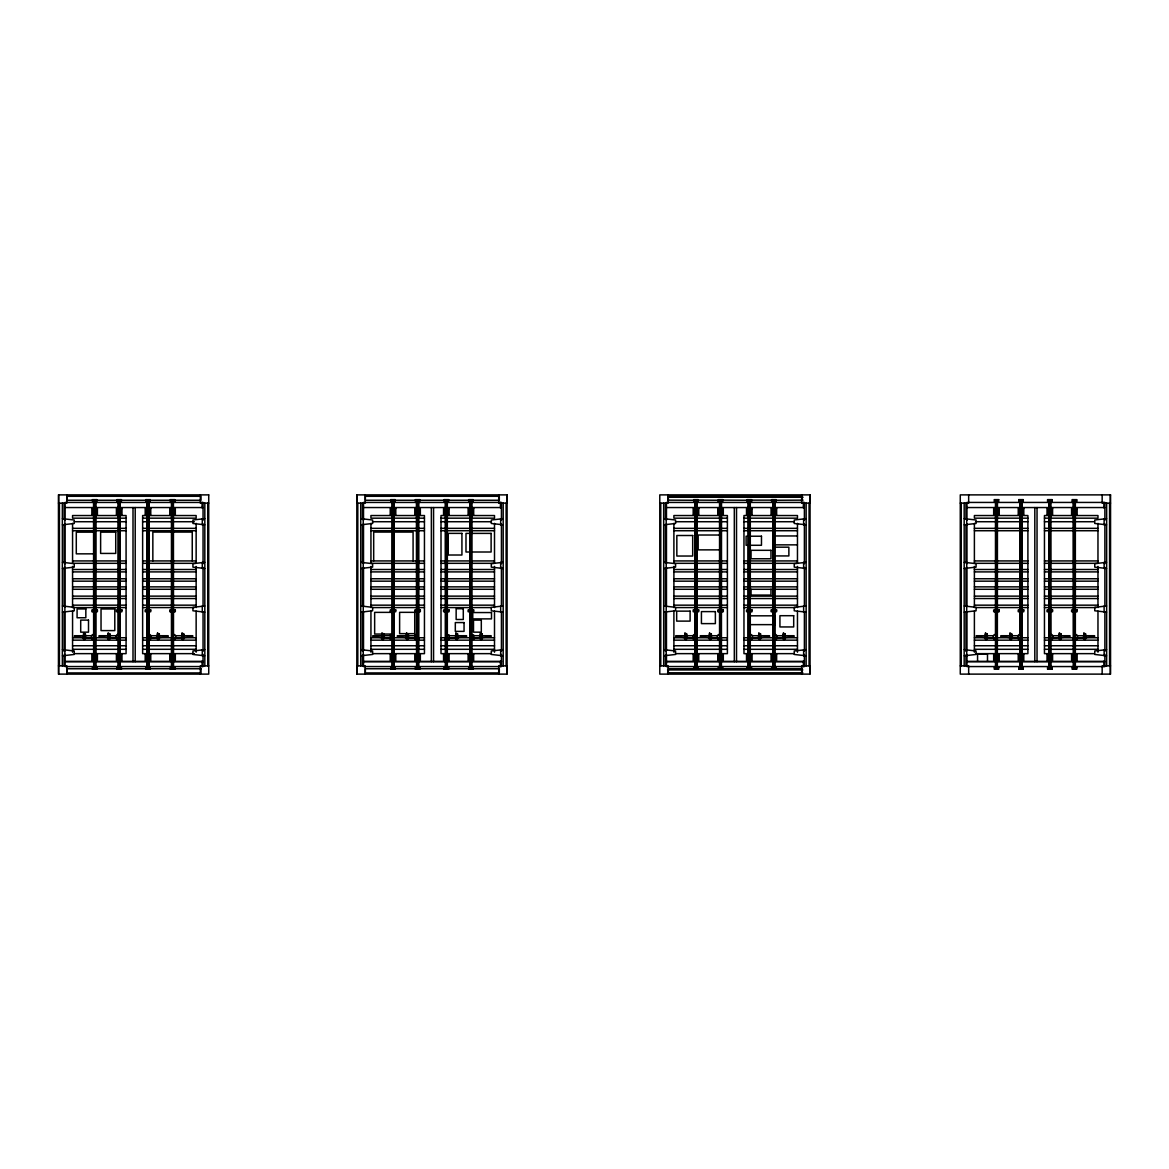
<?xml version="1.0" encoding="UTF-8"?>
<svg xmlns="http://www.w3.org/2000/svg" width="1169" height="1169" viewBox="0 0 1169 1169"><rect width="100%" height="100%" fill="white"/><g stroke="black" fill="none" stroke-linecap="round" stroke-linejoin="round"><path stroke-width="1.5" d="M62.425 524.823L74.246 523.464L74.246 520L62.425 518.656M204.765 518.656L192.929 520L192.929 523.464L204.765 524.823M360.783 524.823L372.619 523.464L372.619 520L360.783 518.656M62.425 568.485L74.246 567.126L74.246 563.663L62.425 562.318M503.123 518.656L491.301 520L491.301 523.464L503.123 524.823M204.765 562.318L192.929 563.663L192.929 567.126L204.765 568.485M360.783 568.485L372.619 567.126L372.619 563.663L360.783 562.318M663.744 524.823L675.58 523.464L675.58 520L663.744 518.656M62.425 612.147L74.246 610.788L74.246 607.325L62.425 605.98M503.123 562.318L491.301 563.663L491.301 567.126L503.123 568.485M806.084 518.656L794.248 520L794.248 523.464L806.084 524.823M204.765 605.98L192.929 607.325L192.929 610.788L204.765 612.147M964.235 524.823L976.071 523.464L976.071 520L964.235 518.656M360.783 612.147L372.619 610.788L372.619 607.325L360.783 605.98M663.744 568.485L675.58 567.126L675.58 563.663L663.744 562.318M62.425 655.809L74.246 654.45L74.246 650.987L62.425 649.643M1106.575 518.656L1094.754 520L1094.754 523.464L1106.575 524.823M503.123 605.98L491.301 607.325L491.301 610.788L503.123 612.147M806.084 562.318L794.248 563.663L794.248 567.126L806.084 568.485M204.765 649.643L192.929 650.987L192.929 654.45L204.765 655.809M964.235 568.485L976.071 567.126L976.071 563.663L964.235 562.318M360.783 655.809L372.619 654.45L372.619 650.987L360.783 649.643M663.744 612.147L675.58 610.788L675.58 607.325L663.744 605.98M1106.575 562.318L1094.754 563.663L1094.754 567.126L1106.575 568.485M503.123 649.643L491.301 650.987L491.301 654.45L503.123 655.809M806.084 605.98L794.248 607.325L794.248 610.788L806.084 612.147M964.235 612.147L976.071 610.788L976.071 607.325L964.235 605.98M663.744 655.809L675.58 654.45L675.58 650.987L663.744 649.643M1106.575 605.98L1094.754 607.325L1094.754 610.788L1106.575 612.147M806.084 649.643L794.248 650.987L794.248 654.45L806.084 655.809M964.235 655.809L976.071 654.45L976.071 650.987L964.235 649.643M1106.575 649.643L1094.754 650.987L1094.754 654.45L1106.575 655.809M150.684 638.026L168.175 636.871L168.175 635.717L150.684 635.717M175.248 638.026L192.739 636.871L192.739 635.717L175.248 635.717M449.057 638.026L466.548 636.871L466.548 635.717L449.057 635.717M473.62 638.026L491.112 636.871L491.112 635.717L473.62 635.717M752.018 638.026L769.509 636.871L769.509 635.717L752.018 635.717M776.581 638.026L794.072 636.871L794.072 635.717L776.581 635.717M1052.509 638.026L1070 636.871L1070 635.717L1052.509 635.717M1077.073 638.026L1094.564 636.871L1094.564 635.717L1077.073 635.717M667.791 497.278L803.045 497.278M116.944 499.631L121.444 499.631L121.444 501.355L116.944 501.355L117.017 499.631M174.795 499.631L170.294 499.631L170.294 501.355L174.795 501.355L174.795 499.631L174.722 501.355M473.167 499.631L468.667 499.631L468.667 501.355L473.167 501.355L473.167 499.631L473.094 501.355M693.699 499.631L698.2 499.631L698.2 501.355L693.699 501.355L693.699 499.631L693.787 501.355M776.128 499.631L771.628 499.631L771.628 501.355L776.128 501.355L776.128 499.631L776.055 501.355M1018.769 499.631L1023.27 499.631L1023.27 501.355L1018.769 501.355L1018.842 499.631M1076.62 499.631L1072.119 499.631L1072.119 501.355L1076.62 501.355L1076.62 499.631L1076.547 501.355M92.336 500.259L66.998 500.259L66.998 496.299L200.936 496.299L200.936 500.259L175.598 500.259M95.96 500.259L117.674 500.259M121.298 500.259L146.636 500.259M150.26 500.259L171.975 500.259M390.709 500.259L365.371 500.259L365.371 496.299L499.309 496.299L499.309 500.259L472.159 500.259M394.333 500.259L416.047 500.259M419.671 500.259L445.009 500.259M448.633 500.259L468.535 500.259M667.791 500.127L693.67 500.259M696.651 500.127L719.008 500.259M721.887 500.127L747.97 500.259M750.746 500.127L772.388 500.127M775.12 500.259L803.045 500.127M718.263 501.355L722.778 501.355L722.778 499.631L718.263 499.631L718.351 501.355M751.565 501.355L747.064 501.355L747.064 499.631L751.565 499.631L751.492 501.355M58.45 503.138L66.838 503.138L66.838 494.882M208.725 503.138L200.337 503.138L200.337 494.882M356.823 503.138L365.21 503.138L365.21 494.882M507.098 503.138L498.71 503.138L498.71 494.882M659.784 503.138L668.171 503.138L668.171 494.882M810.059 503.138L801.656 503.138L801.656 494.882M960.275 503.138L968.663 503.138L968.663 494.882M1110.55 503.138L1102.162 503.138L1102.162 494.882M65.143 507.551L203.055 507.551M363.515 507.551L501.428 507.551M666.462 507.551L804.389 507.551M966.968 507.551L1104.88 507.551M126.077 518.174L72.566 518.174L72.566 515.544L126.077 515.544L126.077 653.646L74.348 653.646M142.633 518.174L196.144 518.174L196.144 515.544L142.633 515.544L142.633 653.646L194.361 653.646M424.449 518.174L370.938 518.174L370.938 515.544L424.449 515.544L424.449 653.646L372.721 653.646M441.005 518.174L494.502 518.174L494.502 515.544L441.005 515.544L441.005 653.646L490.936 653.646M727.396 518.174L673.899 518.174L673.899 515.544L727.396 515.544L727.396 653.646L675.682 653.646M743.966 518.174L797.463 518.174L797.463 515.544L743.966 515.544L743.966 653.646L793.897 653.646M1027.902 518.174L974.391 518.174L974.391 515.544L1027.902 515.544L1027.902 653.646L976.173 653.646M1044.458 518.174L1097.969 518.174L1097.969 515.544L1044.458 515.544L1044.458 653.646L1094.389 653.646M74.348 521.725L126.077 521.725M142.633 521.725L194.361 521.725M372.721 521.725L424.449 521.725M441.005 521.725L490.936 521.725M675.682 521.725L727.396 521.725M743.966 521.725L793.897 521.725M976.173 521.725L1027.902 521.725M1044.458 521.725L1094.389 521.725M72.566 528.344L126.077 528.344M142.633 528.344L196.144 528.344M370.938 528.344L424.449 528.344M441.005 528.344L494.502 528.344M673.899 528.344L727.396 528.344M743.966 528.344L797.463 528.344M974.391 528.344L1027.902 528.344M1044.458 528.344L1097.969 528.344M72.566 530.741L126.077 530.741M142.633 530.741L196.144 530.741M370.938 530.741L424.449 530.741M441.005 530.741L494.502 530.741M673.899 530.741L727.396 530.741M743.966 530.741L797.463 530.741M974.391 530.741L1027.902 530.741M1044.458 530.741L1097.969 530.741M93.871 532.158L76.292 532.158L76.292 553.843L93.871 553.843M719.68 535.022L698.171 535.022L698.171 549.868L719.68 549.868M774.156 535.957L797.433 535.957M774.156 544.856L797.433 544.856M775.076 547.18L788.87 547.18L788.87 555.933L775.076 555.933M72.566 560.93L126.077 560.93M142.633 560.93L196.144 560.93M370.938 560.93L424.449 560.93M441.005 560.93L494.502 560.93M673.899 560.93L727.396 560.93M743.966 560.93L797.463 560.93M974.391 560.93L1027.902 560.93M1044.458 560.93L1097.969 560.93M126.077 563.326L72.566 563.326L72.566 523.376M142.633 563.326L196.144 563.326L196.144 523.376M424.449 563.326L370.938 563.326L370.938 523.376M441.005 563.326L494.502 563.326L494.502 523.376M727.396 563.326L673.899 563.326L673.899 523.376M743.966 563.326L797.463 563.326L797.463 523.376M1027.902 563.326L974.391 563.326L974.391 523.376M1044.458 563.326L1097.969 563.326L1097.969 523.376M72.566 569.493L126.077 569.493M142.633 569.493L196.144 569.493M370.938 569.493L424.449 569.493M441.005 569.493L494.502 569.493M673.899 569.493L727.396 569.493M743.966 569.493L797.463 569.493M974.391 569.493L1027.902 569.493M1044.458 569.493L1097.969 569.493M72.566 571.904L126.077 571.904M142.633 571.904L196.144 571.904M370.938 571.904L424.449 571.904M441.005 571.904L494.502 571.904M673.899 571.904L727.396 571.904M743.966 571.904L797.463 571.904M974.391 571.904L1027.902 571.904M1044.458 571.904L1097.969 571.904M72.566 578.757L126.077 578.757M142.633 578.757L196.144 578.757M370.938 578.757L424.449 578.757M441.005 578.757L494.502 578.757M673.899 578.757L727.396 578.757M743.966 578.757L797.463 578.757M974.391 578.757L1027.902 578.757M1044.458 578.757L1097.969 578.757M72.566 581.168L126.077 581.168M142.633 581.168L196.144 581.168M370.938 581.168L424.449 581.168M441.005 581.168L494.502 581.168M673.899 581.168L727.396 581.168M743.966 581.168L797.463 581.168M974.391 581.168L1027.902 581.168M1044.458 581.168L1097.969 581.168M72.566 586.867L126.077 586.867M142.633 586.867L196.144 586.867M370.938 586.867L424.449 586.867M441.005 586.867L494.502 586.867M673.899 586.867L727.396 586.867M743.966 586.867L797.463 586.867M974.391 586.867L1027.902 586.867M1044.458 586.867L1097.969 586.867M72.566 589.278L126.077 589.278M142.633 589.278L196.144 589.278M370.938 589.278L424.449 589.278M441.005 589.278L494.502 589.278M673.899 589.278L727.396 589.278M743.966 589.278L797.463 589.278M974.391 589.278L1027.902 589.278M1044.458 589.278L1097.969 589.278M72.566 596.132L126.077 596.132M142.633 596.132L196.144 596.132M370.938 596.132L424.449 596.132M441.005 596.132L494.502 596.132M673.899 596.132L727.396 596.132M743.966 596.132L797.463 596.132M974.391 596.132L1027.902 596.132M1044.458 596.132L1097.969 596.132M72.566 598.543L126.077 598.543M142.633 598.543L196.144 598.543M370.938 598.543L424.449 598.543M441.005 598.543L494.502 598.543M673.899 598.543L727.396 598.543M743.966 598.543L797.463 598.543M974.391 598.543L1027.902 598.543M1044.458 598.543L1097.969 598.543M72.566 605.162L126.077 605.162M142.633 605.162L196.144 605.162M370.938 605.162L424.449 605.162M441.005 605.162L494.502 605.162M673.899 605.162L727.396 605.162M743.966 605.162L797.463 605.162M974.391 605.162L1027.902 605.162M1044.458 605.162L1097.969 605.162M126.077 607.573L72.566 607.573L72.566 566.41M142.633 607.573L194.361 607.573M372.721 607.573L424.449 607.573M441.005 607.573L490.936 607.573M675.682 607.573L727.396 607.573M743.966 607.573L795.68 607.573M976.173 607.573L1027.902 607.573M1044.458 607.573L1096.171 607.573M392.287 612.366L374.65 612.366L374.65 634.051L392.287 634.051M749.563 615.815L773.293 615.815M749.563 624.641L773.293 624.641M83.671 634.709L85.059 634.709M93.929 634.621C90.597 633.101 90.612 641.036 93.929 639.56M108.235 634.709L109.623 634.709M118.493 634.621C115.161 633.101 115.176 641.036 118.493 639.56M148.682 634.621C152.014 633.101 151.999 641.036 148.682 639.56M157.552 634.709L158.94 634.709M173.246 634.621C176.577 633.101 176.563 641.036 173.246 639.56M182.116 634.709L183.504 634.709M382.044 634.709L383.432 634.709M406.607 634.709L407.996 634.709M455.925 634.709L457.298 634.709M480.488 634.709L481.862 634.709M685.005 634.709L686.393 634.709M695.263 634.621C691.916 633.101 691.946 641.036 695.263 639.56M709.568 634.709L710.957 634.709M719.826 634.621C716.48 633.101 716.509 641.036 719.826 639.56M750.016 634.621C753.347 633.101 753.318 641.036 750.016 639.56M758.871 634.709L760.259 634.709M774.579 634.621C777.911 633.101 777.882 641.036 774.579 639.56M783.449 634.709L784.823 634.709M985.496 634.709L986.884 634.709M995.754 634.621C992.423 633.101 992.437 641.036 995.754 639.56M1010.06 634.709L1011.448 634.709M1020.318 634.621C1016.986 633.101 1017.001 641.036 1020.318 639.56M1050.507 634.621C1053.839 633.101 1053.824 641.036 1050.507 639.56M1059.377 634.709L1060.765 634.709M1075.071 634.621C1078.402 633.101 1078.388 641.036 1075.071 639.56M1083.941 634.709L1085.329 634.709M83.671 635.22L85.059 635.22M108.235 635.22L109.623 635.22M157.552 635.22L158.94 635.22M182.116 635.22L183.504 635.22M382.044 635.22L383.432 635.22M406.607 635.22L407.996 635.22M455.925 635.22L457.298 635.22M480.488 635.22L481.862 635.22M685.005 635.22L686.393 635.22M709.568 635.22L710.957 635.22M758.871 635.22L760.259 635.22M783.449 635.22L784.823 635.22M985.496 635.22L986.884 635.22M1010.06 635.22L1011.448 635.22M1059.377 635.22L1060.765 635.22M1083.941 635.22L1085.329 635.22M91.927 635.717L74.436 635.717L74.436 636.871L91.927 638.026M116.491 635.717L99 635.717L99 636.871L116.491 638.026M390.3 635.717L372.809 635.717L372.809 636.871L390.3 638.026M414.863 635.717L397.372 635.717L397.372 636.871L414.863 638.026M693.261 635.717L675.77 635.717L675.77 636.871L693.261 638.026M717.824 635.717L700.333 635.717L700.333 636.871L717.824 638.026M993.752 635.717L976.261 635.717L976.261 636.871L993.752 638.026M1018.316 635.717L1000.825 635.717L1000.825 636.871L1018.316 638.026M83.671 636.374L85.059 636.374M108.235 636.374L109.623 636.374M157.552 636.374L158.94 636.374M182.116 636.374L183.504 636.374M382.044 636.374L383.432 636.374M406.607 636.374L407.996 636.374M455.925 636.374L457.298 636.374M480.488 636.374L481.862 636.374M685.005 636.374L686.393 636.374M709.568 636.374L710.957 636.374M758.871 636.374L760.259 636.374M783.449 636.374L784.823 636.374M985.496 636.374L986.884 636.374M1010.06 636.374L1011.448 636.374M1059.377 636.374L1060.765 636.374M1083.941 636.374L1085.329 636.374M83.671 636.564L85.059 636.564M108.235 636.564L109.623 636.564M157.552 636.564L158.94 636.564M182.116 636.564L183.504 636.564M382.044 636.564L383.432 636.564M406.607 636.564L407.996 636.564M455.925 636.564L457.298 636.564M480.488 636.564L481.862 636.564M685.005 636.564L686.393 636.564M709.568 636.564L710.957 636.564M758.871 636.564L760.259 636.564M783.449 636.564L784.823 636.564M985.496 636.564L986.884 636.564M1010.06 636.564L1011.448 636.564M1059.377 636.564L1060.765 636.564M1083.941 636.564L1085.329 636.564M72.566 637.748L92.19 637.748M95.756 637.748L126.077 637.748M142.633 637.748L196.144 637.748M370.938 637.748L390.563 637.748M394.128 637.748L424.449 637.748M441.005 637.748L494.502 637.748M673.899 637.748L727.396 637.748M743.966 637.748L772.504 637.748M776.07 637.748L797.463 637.748M974.391 637.748L1027.902 637.748M1044.458 637.748L1072.996 637.748M1076.561 637.748L1097.969 637.748M83.671 638.099L85.059 638.099M108.235 638.099L109.623 638.099M157.552 638.099L158.94 638.099M182.116 638.099L183.504 638.099M382.044 638.099L383.432 638.099M406.607 638.099L407.996 638.099M455.925 638.099L457.298 638.099M480.488 638.099L481.862 638.099M685.005 638.099L686.393 638.099M709.568 638.099L710.957 638.099M758.871 638.099L760.259 638.099M783.449 638.099L784.823 638.099M985.496 638.099L986.884 638.099M1010.06 638.099L1011.448 638.099M1059.377 638.099L1060.765 638.099M1083.941 638.099L1085.329 638.099M83.671 638.23L85.059 638.23M108.235 638.23L109.623 638.23M157.552 638.23L158.94 638.23M182.116 638.23L183.504 638.23M382.044 638.23L383.432 638.23M406.607 638.23L407.996 638.23M455.925 638.23L457.298 638.23M480.488 638.23L481.862 638.23M685.005 638.23L686.393 638.23M709.568 638.23L710.957 638.23M758.871 638.23L760.259 638.23M783.449 638.23L784.823 638.23M985.496 638.23L986.884 638.23M1010.06 638.23L1011.448 638.23M1059.377 638.23L1060.765 638.23M1083.941 638.23L1085.329 638.23M72.566 640.159L126.077 640.159M142.633 640.159L196.144 640.159M370.938 640.159L424.449 640.159M441.005 640.159L494.502 640.159M673.899 640.159L727.396 640.159M743.966 640.159L797.463 640.159M974.391 640.159L1027.902 640.159M1044.458 640.159L1097.969 640.159M72.566 645.756L126.077 645.756M142.633 645.756L196.144 645.756M370.938 645.756L424.449 645.756M441.005 645.756L494.502 645.756M673.899 645.756L727.396 645.756M743.966 645.756L797.463 645.756M974.391 645.756L1027.902 645.756M1044.458 645.756L1097.969 645.756M72.566 649.306L126.077 649.306M142.633 649.306L196.144 649.306M370.938 649.306L424.449 649.306M441.005 649.306L494.502 649.306M673.899 649.306L727.396 649.306M743.966 649.306L797.463 649.306M974.391 649.306L1027.902 649.306M1044.458 649.306L1097.969 649.306M65.143 661.449L203.055 661.449M363.515 661.449L501.428 661.449M666.462 661.449L804.389 661.449M966.968 661.449L1104.88 661.449M65.143 661.654L203.055 661.654M363.515 661.654L501.428 661.654M666.462 661.654L804.389 661.654M966.968 661.654L1104.88 661.654M58.45 665.862L66.838 665.862L66.838 674.118M208.725 665.862L200.337 665.862L200.337 674.118M356.823 665.862L365.21 665.862L365.21 674.118M507.098 665.862L498.71 665.862L498.71 674.118M659.784 665.862L668.171 665.862L668.171 674.118M810.059 665.862L801.656 665.862L801.656 674.118M960.275 665.862L968.663 665.862L968.663 674.118M1110.55 665.862L1102.162 665.862L1102.162 674.118M116.944 667.499L121.444 667.499L121.444 669.223L116.944 669.223L117.017 667.499M174.795 667.499L170.294 667.499L170.294 669.223L174.795 669.223L174.795 667.499L174.722 669.223M473.167 667.499L468.667 667.499L468.667 669.223L473.167 669.223L473.167 667.499L473.094 669.223M693.699 667.499L698.2 667.499L698.2 669.223L693.699 669.223L693.699 667.499L693.787 669.223M776.128 667.499L771.628 667.499L771.628 669.223L776.128 669.223L776.128 667.499L776.055 669.223M1076.62 667.499L1072.119 667.499L1072.119 669.223L1076.62 669.223L1076.62 667.499L1076.547 669.223M718.263 669.223L722.778 669.223L722.778 667.499L718.263 667.499L718.351 669.223M751.565 669.223L747.064 669.223L747.064 667.499L751.565 667.499L751.492 669.223M1018.769 669.223L1023.27 669.223L1023.27 667.499L1018.769 667.499L1018.842 669.223M667.543 669.939L802.796 669.939M667.543 672.803L802.796 672.803M1110.272 494.882L1110.272 502.436M1110.272 666.564L1110.272 674.118M1109.571 503.138L1109.571 665.862M1106.648 503.138L1106.648 665.862M1104.88 520.234L1104.88 502.436L966.968 502.436L966.968 520.234M1104.88 523.858L1104.88 563.75M1104.88 567.374L1104.88 606.2M1104.88 611.621L1104.88 651.396M1104.88 654.392L1104.88 666.564L966.968 666.564L966.968 654.392M1104.12 518.656L1104.12 524.823M1104.12 562.318L1104.12 568.485M1104.12 605.98L1104.12 612.147M1104.12 649.643L1104.12 655.809M1103.857 502.436L1103.857 507.901M1103.857 661.099L1103.857 666.564M1097.969 566.41L1097.969 607.573M1097.969 611.124L1097.969 652.2M1077.146 653.749L1077.146 660.222L1071.593 660.222L1071.593 653.749M1076.064 508.632L1076.064 515.105M1076.064 609.984L1076.064 611.694M1076.064 653.749L1076.064 660.222M1075.348 501.355L1075.348 667.499M1075.071 501.355L1075.071 508.661M1075.071 514.141L1075.071 654.713M1075.071 660.193L1075.071 667.499M1074.793 501.355L1074.793 667.499M1074.194 501.355L1074.194 667.499M1073.478 501.355L1073.639 667.499M1073.361 501.355L1073.361 667.499M1072.718 499.631L1072.718 501.355M1072.718 667.499L1072.718 669.223M1072.66 508.632L1072.66 515.105M1072.66 609.984L1072.66 611.694M1072.66 653.749L1072.66 660.222M1052.582 653.749L1052.582 660.222L1047.029 660.222L1047.029 653.749M1051.983 499.631L1051.983 501.355M1051.983 667.499L1051.983 669.223M1051.501 508.632L1051.501 515.105M1051.501 609.984L1051.501 611.694M1051.501 653.749L1051.501 660.222M1050.683 501.355L1050.785 667.499M1050.507 501.355L1050.507 508.661M1050.507 514.141L1050.507 654.713M1050.507 660.193L1050.507 667.499M1050.23 501.355L1050.23 667.499M1049.63 501.355L1049.63 667.499M1049.075 501.355L1048.914 667.499M1048.798 501.355L1048.798 667.499M1048.155 499.631L1048.155 501.355M1048.155 667.499L1048.155 669.223M1048.096 508.632L1048.096 515.105M1048.096 609.984L1048.096 611.694M1048.096 653.749L1048.096 660.222M1037.035 507.551L1037.035 661.654M1034.813 507.551L1034.813 661.654M1023.796 653.749L1023.796 660.222L1018.243 660.222L1018.243 653.749M1022.67 499.631L1022.67 501.355M1022.729 508.632L1022.729 515.105M1022.729 609.984L1022.729 611.694M1022.729 653.749L1022.729 660.222M1022.67 667.499L1022.67 669.223M1022.013 501.355L1021.911 667.499M1021.75 501.355L1021.75 667.499M1021.472 501.355L1021.472 508.661M1021.472 514.141L1021.472 654.713M1021.472 660.193L1021.472 667.499M1021.195 501.355L1021.195 667.499M1020.858 501.355L1020.858 508.661M1020.858 514.141L1020.858 634.635M1020.858 638.289L1020.858 654.713M1020.858 660.193L1020.858 667.499M1020.581 501.355L1020.581 667.499M1020.142 501.355L1020.318 667.499M1020.04 501.355L1020.04 508.661M1020.04 514.141L1020.04 634.635M1020.04 638.289L1020.04 654.713M1020.04 660.193L1020.04 667.499M1019.31 508.632L1019.31 515.105M1019.31 609.984L1019.31 611.694M1019.31 653.749L1019.31 660.222M999.232 653.749L999.232 660.222L993.679 660.222L993.679 653.749M998.107 499.631L998.107 501.355M998.165 508.632L998.165 515.105M998.165 609.984L998.165 611.694M998.165 653.749L998.165 660.222M998.107 667.499L998.107 669.223M997.449 501.355L997.347 667.499M997.186 501.355L997.186 667.499M996.909 501.355L996.909 508.661M996.909 514.141L996.909 654.713M996.909 660.193L996.909 667.499M996.631 501.355L996.631 667.499M996.295 501.355L996.295 508.661M996.295 514.141L996.295 634.635M996.295 638.289L996.295 654.713M996.295 660.193L996.295 667.499M996.017 501.355L996.017 667.499M995.754 501.355L995.754 667.499M995.477 501.355L995.477 508.661M995.477 514.141L995.477 634.635M995.477 638.289L995.477 654.713M995.477 660.193L995.477 667.499M994.746 508.632L994.746 515.105M994.746 609.984L994.746 611.694M994.746 653.749L994.746 660.222M987.498 661.318L987.498 653.924L977.562 653.924L977.562 661.318M974.391 566.41L974.391 607.573M974.391 611.124L974.391 652.2M966.968 523.858L966.968 563.75M966.968 567.374L966.968 606.39M966.968 611.855L966.968 650.768M966.705 518.656L966.705 524.823M966.705 562.318L966.705 568.485M966.705 605.98L966.705 612.147M966.705 649.643L966.705 655.809M965.945 503.138L965.945 519.416M965.945 524.837L965.945 562.8M965.945 568.222L965.945 606.2M965.945 611.621L965.945 651.396M965.945 655.005L965.945 665.862M964.177 503.138L964.177 665.862M961.254 503.138L961.254 665.862M809.781 494.882L809.781 502.436M809.781 666.564L809.781 674.118M809.08 503.138L809.08 665.862M806.142 503.138L806.142 665.862M804.389 520.234L804.389 502.436L666.462 502.436L666.462 520.234M804.389 523.858L804.389 563.75M804.389 567.374L804.389 606.2M804.389 611.621L804.389 651.396M804.389 654.392L804.389 666.564L666.462 666.564L666.462 654.392M803.629 518.656L803.629 524.823M803.629 562.318L803.629 568.485M803.629 605.98L803.629 612.147M803.629 649.643L803.629 655.809M803.366 502.436L803.366 507.901M803.366 661.099L803.366 666.564M802.27 500.259L802.27 496.299L668.332 496.299L668.332 500.259M802.27 672.935L802.27 668.756L668.332 668.756L668.332 672.935M797.463 566.41L797.463 607.573M797.463 611.124L797.463 652.2M776.64 653.749L776.64 660.222L771.087 660.222L771.087 653.749M775.573 508.632L775.573 515.105M775.573 609.984L775.573 611.694M775.573 653.749L775.573 660.222M775.12 615.815L775.12 624.641M774.857 501.355L774.74 667.499M774.579 501.355L774.579 508.661M774.579 514.141L774.579 654.713M774.579 660.193L774.579 667.499M774.302 501.355L774.302 667.499M773.688 501.355L773.688 667.499M773.147 501.355L772.972 667.499M772.87 501.355L772.87 667.499M772.227 499.631L772.227 501.355M772.227 667.499L772.227 669.223M772.154 508.632L772.154 515.105M772.154 609.984L772.154 611.694M772.154 653.749L772.154 660.222M770.97 589.278L770.97 595.079L751.009 595.079L751.009 589.278M752.076 653.749L752.076 660.222L746.523 660.222L746.523 653.749M751.009 508.632L751.009 515.105M751.009 609.984L751.009 611.694M751.009 653.749L751.009 660.222M750.293 501.355L750.293 667.499M750.177 501.355L750.177 667.499M750.016 501.355L750.016 508.661M750.016 514.141L750.016 654.713M750.016 660.193L750.016 667.499M749.738 501.355L749.738 667.499M749.124 501.355L749.124 667.499M748.584 501.355L748.584 667.499M747.663 499.631L747.663 501.355M747.59 508.632L747.59 515.105M747.59 609.984L747.59 611.694M747.59 653.749L747.59 660.222M747.663 667.499L747.663 669.223M736.528 507.551L736.528 661.654M734.322 507.551L734.322 661.654M723.304 653.749L723.304 660.222L717.751 660.222L717.751 653.749M722.179 499.631L722.179 501.355M722.237 508.632L722.237 515.105M722.237 609.984L722.237 611.694M722.237 653.749L722.237 660.222M722.179 667.499L722.179 669.223M721.521 501.355L721.419 667.499M721.244 501.355L721.244 667.499M720.981 501.355L720.981 508.661M720.981 514.141L720.981 654.713M720.981 660.193L720.981 667.499M720.703 501.355L720.703 667.499M720.367 501.355L720.367 508.661M720.367 514.141L720.367 634.635M720.367 638.289L720.367 654.713M720.367 660.193L720.367 667.499M720.089 501.355L720.089 667.499M719.826 501.355L719.826 667.499M719.549 501.355L719.549 508.661M719.549 514.141L719.549 634.635M719.549 638.289L719.549 654.713M719.549 660.193L719.549 667.499M718.818 508.632L718.818 515.105M718.818 609.984L718.818 611.694M718.818 653.749L718.818 660.222M698.741 653.749L698.741 660.222L693.188 660.222L693.188 653.749M697.674 508.632L697.674 515.105M697.674 609.984L697.674 611.694M697.674 653.749L697.674 660.222M697.615 499.631L697.615 501.355M697.615 667.499L697.615 669.223M696.958 501.355L696.958 667.499M696.68 501.355L696.856 667.499M696.417 501.355L696.417 508.661M696.417 514.141L696.417 654.713M696.417 660.193L696.417 667.499M696.139 501.355L696.139 667.499M695.803 501.355L695.803 508.661M695.803 514.141L695.803 634.635M695.803 638.289L695.803 654.713M695.803 660.193L695.803 667.499M695.526 501.355L695.526 667.499M695.263 501.355L695.263 508.661M695.263 514.141L695.263 654.713M695.263 660.193L695.263 667.499M694.985 501.355L694.985 667.499M694.254 508.632L694.254 515.105M694.254 609.984L694.254 611.694M694.254 653.749L694.254 660.222M673.899 566.41L673.899 607.573M673.899 611.124L673.899 652.2M666.462 523.858L666.462 563.75M666.462 567.374L666.462 606.39M666.462 611.855L666.462 650.768M666.198 518.656L666.198 524.823M666.198 562.318L666.198 568.485M666.198 605.98L666.198 612.147M666.198 649.643L666.198 655.809M665.439 503.138L665.439 519.416M665.439 524.837L665.439 562.8M665.439 568.222L665.439 606.2M665.439 611.621L665.439 651.396M665.439 655.005L665.439 665.862M663.685 503.138L663.685 665.862M660.763 503.138L660.763 665.862M506.82 494.882L506.82 502.436M506.82 666.564L506.82 674.118M506.119 503.138L506.119 665.862M503.196 503.138L503.196 665.862M501.428 520.234L501.428 502.436L363.515 502.436L363.515 520.234M501.428 523.858L501.428 563.75M501.428 567.374L501.428 606.2M501.428 611.621L501.428 651.396M501.428 654.392L501.428 666.564L363.515 666.564L363.515 654.392M500.668 518.656L500.668 524.823M500.668 562.318L500.668 568.485M500.668 605.98L500.668 612.147M500.668 649.643L500.668 655.809M500.434 502.436L500.434 507.901M500.434 661.099L500.434 666.564M494.502 566.41L494.502 607.573M494.502 611.124L494.502 652.2M473.679 653.749L473.679 660.222L468.126 660.222L468.126 653.749M472.612 508.632L472.612 515.105M472.612 609.984L472.612 611.694M472.612 653.749L472.612 660.222M471.896 501.355L471.896 667.499M471.341 501.355L471.341 667.499M470.742 501.355L470.742 667.499M470.464 501.355L470.464 508.661M470.464 514.141L470.464 534.218M470.464 550.657L470.464 654.713M470.464 660.193L470.464 667.499M469.266 499.631L469.266 501.355M469.266 667.499L469.266 669.223M469.207 508.632L469.207 515.105M469.207 609.984L469.207 611.694M469.207 653.749L469.207 660.222M449.115 653.749L449.115 660.222L443.562 660.222L443.562 653.749M448.048 508.632L448.048 515.105M448.048 609.984L448.048 611.694M448.048 653.749L448.048 660.222M447.332 501.355L447.332 634.635M447.332 638.289L447.332 667.499M447.23 501.355L447.23 667.499M446.777 501.355L446.777 667.499M446.163 501.355L446.163 667.499M445.9 501.355L445.9 508.661M445.9 514.141L445.9 654.713M445.9 660.193L445.9 667.499M445.623 501.355L445.623 667.499M445.345 501.355L445.447 667.499M444.702 499.631L444.702 501.355M444.644 508.632L444.644 515.105M444.644 609.984L444.644 611.694M444.644 653.749L444.644 660.222M444.702 667.499L444.702 669.223M433.567 507.551L433.567 661.654M431.361 507.551L431.361 661.654M420.343 653.749L420.343 660.222L414.79 660.222L414.79 653.749M419.218 499.631L419.218 501.355M419.276 508.632L419.276 515.105M419.276 609.984L419.276 611.694M419.276 653.749L419.276 660.222M419.218 667.499L419.218 669.223M418.56 501.355L418.56 667.499M418.458 501.355L418.458 508.661M418.458 514.141L418.458 654.713M418.458 660.193L418.458 667.499M418.297 501.355L418.297 667.499M418.02 501.355L418.02 508.661M418.02 514.141L418.02 654.713M418.02 660.193L418.02 667.499M417.742 501.355L417.742 667.499M417.128 501.355L417.128 667.499M416.588 634.635L416.588 501.355L416.69 667.499L416.588 638.289M415.857 508.632L415.857 515.105M415.857 609.984L415.857 611.694M415.857 653.749L415.857 660.222M413.081 560.93L413.081 532.07L373.685 532.07L373.685 560.93M395.78 653.749L395.78 660.222L390.227 660.222L390.227 653.749M394.713 508.632L394.713 515.105M394.713 609.984L394.713 611.694M394.713 653.749L394.713 660.222M394.654 499.631L394.654 501.355M394.654 667.499L394.654 669.223M393.997 501.355L393.997 667.499M393.734 501.355L393.895 667.499M393.456 501.355L393.456 508.661M393.456 514.141L393.456 654.713M393.456 660.193L393.456 667.499M393.179 501.355L393.179 667.499M392.565 501.355L392.565 667.499M392.024 501.355L392.024 667.499M391.294 508.632L391.294 515.105M391.294 609.984L391.294 611.694M391.294 653.749L391.294 660.222M390.826 499.631L390.826 501.355M390.826 667.499L390.826 669.223M383.432 634.153L383.432 638.493L382.044 638.493L382.044 634.153M370.938 566.41L370.938 607.573M370.938 611.124L370.938 652.2M363.515 523.858L363.515 563.75M363.515 567.374L363.515 606.39M363.515 611.855L363.515 650.768M363.238 518.656L363.238 524.823M363.238 562.318L363.238 568.485M363.238 605.98L363.238 612.147M363.238 649.643L363.238 655.809M362.478 503.138L362.478 519.416M362.478 524.837L362.478 562.8M362.478 568.222L362.478 606.2M362.478 611.621L362.478 651.396M362.478 655.005L362.478 665.862M360.724 503.138L360.724 665.862M357.802 503.138L357.802 665.862M357.1 494.882L357.1 502.436M357.1 666.564L357.1 674.118M207.746 503.138L207.746 665.862M204.823 503.138L204.823 665.862M203.055 520.234L203.055 502.436L65.143 502.436L65.143 520.234M203.055 523.858L203.055 563.75M203.055 567.374L203.055 606.2M203.055 611.621L203.055 651.396M203.055 654.392L203.055 666.564L65.143 666.564L65.143 654.392M202.295 518.656L202.295 524.823M202.295 562.318L202.295 568.485M202.295 605.98L202.295 612.147M202.295 649.643L202.295 655.809M202.062 502.436L202.062 507.901M202.062 661.099L202.062 666.564M196.144 566.41L196.144 607.573M196.144 611.124L196.144 652.2M192.242 560.93L192.242 532.07L152.847 532.07L152.847 560.93M175.321 653.749L175.321 660.222L169.768 660.222L169.768 653.749M174.254 508.632L174.254 515.105M174.254 609.984L174.254 611.694M174.254 653.749L174.254 660.222M173.421 501.355L173.523 667.499M173.246 501.355L173.246 508.661M173.246 514.141L173.246 654.713M173.246 660.193L173.246 667.499M172.983 501.355L172.983 667.499M172.705 501.355L172.705 508.661M172.705 514.141L172.705 634.635M172.705 638.289L172.705 654.713M172.705 660.193L172.705 667.499M172.369 501.355L172.369 667.499M172.091 501.355L172.091 508.661M172.091 514.141L172.091 654.713M172.091 660.193L172.091 667.499M171.653 501.355L171.653 667.499M171.551 501.355L171.551 667.499M170.893 499.631L170.893 501.355M170.893 667.499L170.893 669.223M170.835 508.632L170.835 515.105M170.835 609.984L170.835 611.694M170.835 653.749L170.835 660.222M150.757 653.749L150.757 660.222L145.204 660.222L145.204 653.749M150.158 499.631L150.158 501.355M150.158 667.499L150.158 669.223M149.69 508.632L149.69 515.105M149.69 609.984L149.69 611.694M149.69 653.749L149.69 660.222M148.858 501.355L148.96 667.499M148.682 501.355L148.682 508.661M148.682 514.141L148.682 654.713M148.682 660.193L148.682 667.499M148.419 501.355L148.419 667.499M148.142 501.355L148.142 508.661M148.142 514.141L148.142 634.635M148.142 638.289L148.142 654.713M148.142 660.193L148.142 667.499M147.805 501.355L147.805 667.499M147.528 501.355L147.528 508.661M147.528 514.141L147.528 654.713M147.528 660.193L147.528 667.499M147.25 501.355L147.25 667.499M147.089 508.661L147.089 501.355L146.987 667.499L147.089 660.193M147.089 514.141L147.089 654.713M146.33 499.631L146.33 501.355M146.33 667.499L146.33 669.223M146.271 508.632L146.271 515.105M146.271 609.984L146.271 611.694M146.271 653.749L146.271 660.222M135.209 507.551L135.209 661.654M133.003 507.551L133.003 661.654M121.971 653.749L121.971 660.222L116.418 660.222L116.418 653.749M120.845 499.631L120.845 501.355M120.904 508.632L120.904 515.105M120.904 609.984L120.904 611.694M120.904 653.749L120.904 660.222M120.845 667.499L120.845 669.223M120.202 501.355L120.086 667.499L119.925 501.355M119.37 501.355L119.37 667.499M118.77 501.355L118.77 667.499M118.493 501.355L118.493 667.499M118.215 501.355L118.215 667.499M117.499 508.632L117.499 515.105M117.499 609.984L117.499 611.694M117.499 653.749L117.499 660.222M97.407 653.749L97.407 660.222L91.854 660.222L91.854 653.749M96.282 499.631L96.282 501.355M96.34 508.632L96.34 515.105M96.34 609.984L96.34 611.694M96.34 653.749L96.34 660.222M96.282 667.499L96.282 669.223M95.639 501.355L95.639 667.499M95.522 501.355L95.522 667.499M95.361 501.355L95.361 667.499M94.806 501.355L94.806 667.499M94.207 501.355L94.207 667.499M93.929 501.355L93.929 508.661M93.929 514.141L93.929 654.713M93.929 660.193L93.929 667.499M93.652 508.661L93.652 501.355L93.754 667.499L93.652 660.193M93.652 514.141L93.652 654.713M92.936 508.632L92.936 515.105M92.936 609.984L92.936 611.694M92.936 653.749L92.936 660.222M72.566 611.124L72.566 652.2M65.143 523.858L65.143 563.75M65.143 567.374L65.143 607.252M65.113 611.855L65.143 650.768M64.879 518.656L64.879 524.823M64.879 562.318L64.879 568.485M64.879 605.98L64.879 612.147M64.879 649.643L64.879 655.809M64.12 503.138L64.12 519.416M64.12 524.837L64.12 562.8M64.12 568.222L64.12 606.2M64.12 611.621L64.12 651.396M64.12 655.005L64.12 665.862M62.352 503.138L62.352 665.862M59.429 503.138L59.429 665.862M58.728 494.882L58.728 502.436M58.728 666.564L58.728 674.118M83.598 633.145L83.277 638.669L84.373 639.75L85.469 638.669L85.469 633.905L83.598 633.145M108.162 633.145L107.84 638.669L108.936 639.75L110.032 638.669L110.032 633.905L108.162 633.145M157.464 633.145L157.143 638.669L158.239 639.75L159.335 638.669L159.335 633.905L157.464 633.145M182.028 633.145L181.706 638.669L182.802 639.75L183.913 638.669L183.913 633.905L182.028 633.145M381.956 633.145L381.635 638.669L382.745 639.75L383.841 638.669L383.841 633.905L381.956 633.145M406.52 633.145L406.198 638.669L407.309 639.75L408.405 638.669L408.405 633.905L406.52 633.145M455.837 633.145L455.515 638.669L456.611 639.75L457.707 638.669L457.707 633.905L455.837 633.145M480.401 633.145L480.079 638.669L481.175 639.75L482.271 638.669L482.271 633.905L480.401 633.145M684.917 633.145L684.596 638.669L685.692 639.75L686.802 638.669L686.802 633.905L684.917 633.145M709.481 633.145L709.159 638.669L710.255 639.75L711.366 638.669L711.366 633.905L709.481 633.145M758.798 633.145L758.476 638.669L759.572 639.75L760.668 638.669L760.668 633.905L758.798 633.145M783.362 633.145L783.04 638.669L784.136 639.75L785.232 638.669L785.232 633.905L783.362 633.145M985.423 633.145L985.087 638.669L986.198 639.75L987.294 638.669L987.294 633.905L985.423 633.145M1009.987 633.145L1009.665 638.669L1010.761 639.75L1011.857 638.669L1011.857 633.905L1009.987 633.145M1059.289 633.145L1058.968 638.669L1060.064 639.75L1061.16 638.669L1061.16 633.905L1059.289 633.145M1083.853 633.145L1083.531 638.669L1084.627 639.75L1085.723 638.669L1085.723 633.905L1083.853 633.145M390.592 634.621L390.3 639.238L392.302 639.56L392.302 634.621L390.592 634.621M415.156 634.621L414.863 639.238L416.865 639.56L416.865 634.621L415.156 634.621M449.057 639.238L447.055 639.56L447.055 634.621L449.057 634.913L449.057 639.238M473.62 639.238L471.618 639.56L471.618 634.621L473.62 634.913L473.62 639.238M208.725 494.882L58.45 494.882L58.45 674.118L208.725 674.118L208.725 494.882M507.098 494.882L356.823 494.882L356.823 674.118L507.098 674.118L507.098 494.882M810.059 494.882L659.784 494.882L659.784 674.118L810.059 674.118L810.059 494.882M1110.55 494.882L960.275 494.882L960.275 674.118L1110.55 674.118L1110.55 494.882M96.881 499.631L92.38 499.631L92.453 501.355L96.881 501.355L96.881 499.631M150.231 499.631L145.73 499.631L145.73 501.355L150.231 501.355L150.231 499.631M395.254 499.631L390.753 499.631L390.753 501.355L395.254 501.355L395.254 499.631M419.817 499.631L415.316 499.631L415.39 501.355L419.817 501.355L419.817 499.631M448.604 499.631L444.103 499.631L444.103 501.355L448.604 501.355L448.531 499.631M998.706 499.631L994.205 499.631L994.278 501.355L998.706 501.355L998.706 499.631M1052.056 499.631L1047.556 499.631L1047.556 501.355L1052.056 501.355L1052.056 499.631M97.407 508.632L91.854 508.632L91.854 515.105L97.407 515.105L97.407 508.632M121.971 508.632L116.418 508.632L116.418 515.105L121.971 515.105L121.971 508.632M150.757 508.632L145.204 508.632L145.204 515.105L150.757 515.105L150.757 508.632M175.321 508.632L169.768 508.632L169.768 515.105L175.321 515.105L175.321 508.632M395.78 508.632L390.227 508.632L390.227 515.105L395.78 515.105L395.78 508.632M420.343 508.632L414.79 508.632L414.79 515.105L420.343 515.105L420.343 508.632M449.115 508.632L443.562 508.632L443.562 515.105L449.115 515.105L449.115 508.632M473.679 508.632L468.126 508.632L468.126 515.105L473.679 515.105L473.679 508.632M698.741 508.632L693.188 508.632L693.188 515.105L698.741 515.105L698.741 508.632M723.304 508.632L717.751 508.632L717.751 515.105L723.304 515.105L723.304 508.632M752.076 508.632L746.523 508.632L746.523 515.105L752.076 515.105L752.076 508.632M776.64 508.632L771.087 508.632L771.087 515.105L776.64 515.105L776.64 508.632M999.232 508.632L993.679 508.632L993.679 515.105L999.232 515.105L999.232 508.632M1023.796 508.632L1018.243 508.632L1018.243 515.105L1023.796 515.105L1023.796 508.632M1052.582 508.632L1047.029 508.632L1047.029 515.105L1052.582 515.105L1052.582 508.632M1077.146 508.632L1071.593 508.632L1071.593 515.105L1077.146 515.105L1077.146 508.632M115.731 532.143L100.622 532.143L100.622 553.434L115.731 553.434L115.731 532.143M461.93 533.371L448.18 533.371L448.18 555.012L461.93 555.012L461.93 533.371M491.112 533.385L465.993 533.385L465.993 552.002L491.112 552.002L491.112 533.385M692.691 535.504L676.836 535.504L676.836 556.035L692.691 556.035L692.691 535.504M761.472 536.22L746.1 536.22L746.1 545.28L761.472 545.28L761.472 536.22M770.97 550.307L751.009 550.307L751.009 558.767L770.97 558.767L770.97 550.307M463.289 608.713L456.144 608.713L456.144 619.497L463.289 619.497L463.289 608.713M85.834 608.947L77.081 608.947L77.081 617.758L85.834 617.758L85.834 608.947M114.796 608.976L101.031 608.976L101.031 630.602L114.796 630.602L114.796 608.976M97.407 609.984L91.854 609.984L91.854 611.694L97.407 611.694L97.407 609.984M121.971 609.984L116.418 609.984L116.418 611.694L121.971 611.694L121.971 609.984M150.757 609.984L145.204 609.984L145.204 611.694L150.757 611.694L150.757 609.984M175.321 609.984L169.768 609.984L169.768 611.694L175.321 611.694L175.321 609.984M395.78 609.984L390.227 609.984L390.227 611.694L395.78 611.694L395.78 609.984M420.343 609.984L414.79 609.984L414.79 611.694L420.343 611.694L420.343 609.984M449.115 609.984L443.562 609.984L443.562 611.694L449.115 611.694L449.115 609.984M473.679 609.984L468.126 609.984L468.126 611.694L473.679 611.694L473.679 609.984M698.741 609.984L693.188 609.984L693.188 611.694L698.741 611.694L698.741 609.984M723.304 609.984L717.751 609.984L717.751 611.694L723.304 611.694L723.304 609.984M752.076 609.984L746.523 609.984L746.523 611.694L752.076 611.694L752.076 609.984M776.64 609.984L771.087 609.984L771.087 611.694L776.64 611.694L776.64 609.984M999.232 609.984L993.679 609.984L993.679 611.694L999.232 611.694L999.232 609.984M1023.796 609.984L1018.243 609.984L1018.243 611.694L1023.796 611.694L1023.796 609.984M1052.582 609.984L1047.029 609.984L1047.029 611.694L1052.582 611.694L1052.582 609.984M1077.146 609.984L1071.593 609.984L1071.593 611.694L1077.146 611.694L1077.146 609.984M690.105 611.139L676.676 611.139L676.676 621.119L690.105 621.119L690.105 611.139M715.37 611.606L701.429 611.606L701.429 623.618L715.37 623.618L715.37 611.606M414.732 612.337L399.623 612.337L399.623 633.642L414.732 633.642L414.732 612.337M491.506 612.556L472.758 612.556L472.758 618.883L491.506 618.883L491.506 612.556M793.693 615.698L779.928 615.698L779.928 626.949L793.693 626.949L793.693 615.698M88.508 620.111L80.705 620.111L80.705 632.166L88.508 632.166L88.508 620.111M481.307 620.111L473.503 620.111L473.503 632.166L481.307 632.166L481.307 620.111M464.049 622.58L455.311 622.58L455.311 631.377L464.049 631.377L464.049 622.58M85.059 634.153L83.671 634.153L83.671 638.493L85.059 638.493L85.059 634.153M109.623 634.153L108.235 634.153L108.235 638.493L109.623 638.493L109.623 634.153M158.94 634.153L157.552 634.153L157.552 638.493L158.94 638.493L158.94 634.153M183.504 634.153L182.116 634.153L182.116 638.493L183.504 638.493L183.504 634.153M407.996 634.153L406.607 634.153L406.607 638.493L407.996 638.493L407.996 634.153M457.298 634.153L455.925 634.153L455.925 638.493L457.298 638.493L457.298 634.153M481.862 634.153L480.488 634.153L480.488 638.493L481.862 638.493L481.862 634.153M686.393 634.153L685.005 634.153L685.005 638.493L686.393 638.493L686.393 634.153M710.957 634.153L709.568 634.153L709.568 638.493L710.957 638.493L710.957 634.153M760.259 634.153L758.871 634.153L758.871 638.493L760.259 638.493L760.259 634.153M784.823 634.153L783.449 634.153L783.449 638.493L784.823 638.493L784.823 634.153M986.884 634.153L985.496 634.153L985.496 638.493L986.884 638.493L986.884 634.153M1011.448 634.153L1010.06 634.153L1010.06 638.493L1011.448 638.493L1011.448 634.153M1060.765 634.153L1059.377 634.153L1059.377 638.493L1060.765 638.493L1060.765 634.153M1085.329 634.153L1083.941 634.153L1083.941 638.493L1085.329 638.493L1085.329 634.153M96.881 667.499L92.38 667.499L92.38 669.223L96.881 669.223L96.881 667.499M150.231 667.499L145.73 667.499L145.73 669.223L150.231 669.223L150.231 667.499M395.254 667.499L390.753 667.499L390.753 669.223L395.254 669.223L395.254 667.499M419.817 667.499L415.316 667.499L415.39 669.223L419.817 669.223L419.817 667.499M448.604 667.499L444.103 667.499L444.103 669.223L448.604 669.223L448.604 667.499M998.706 667.499L994.205 667.499L994.278 669.223L998.706 669.223L998.706 667.499M1052.056 667.499L1047.556 667.499L1047.556 669.223L1052.056 669.223L1052.056 667.499M200.936 668.756L66.998 668.756L66.998 672.935L200.936 672.935L200.936 668.756M499.309 668.756L365.371 668.756L365.371 672.935L499.309 672.935L499.309 668.756M748.408 667.499L748.408 501.355L748.306 667.499M470.011 667.499L470.011 501.355L469.909 667.499"/></g></svg>
